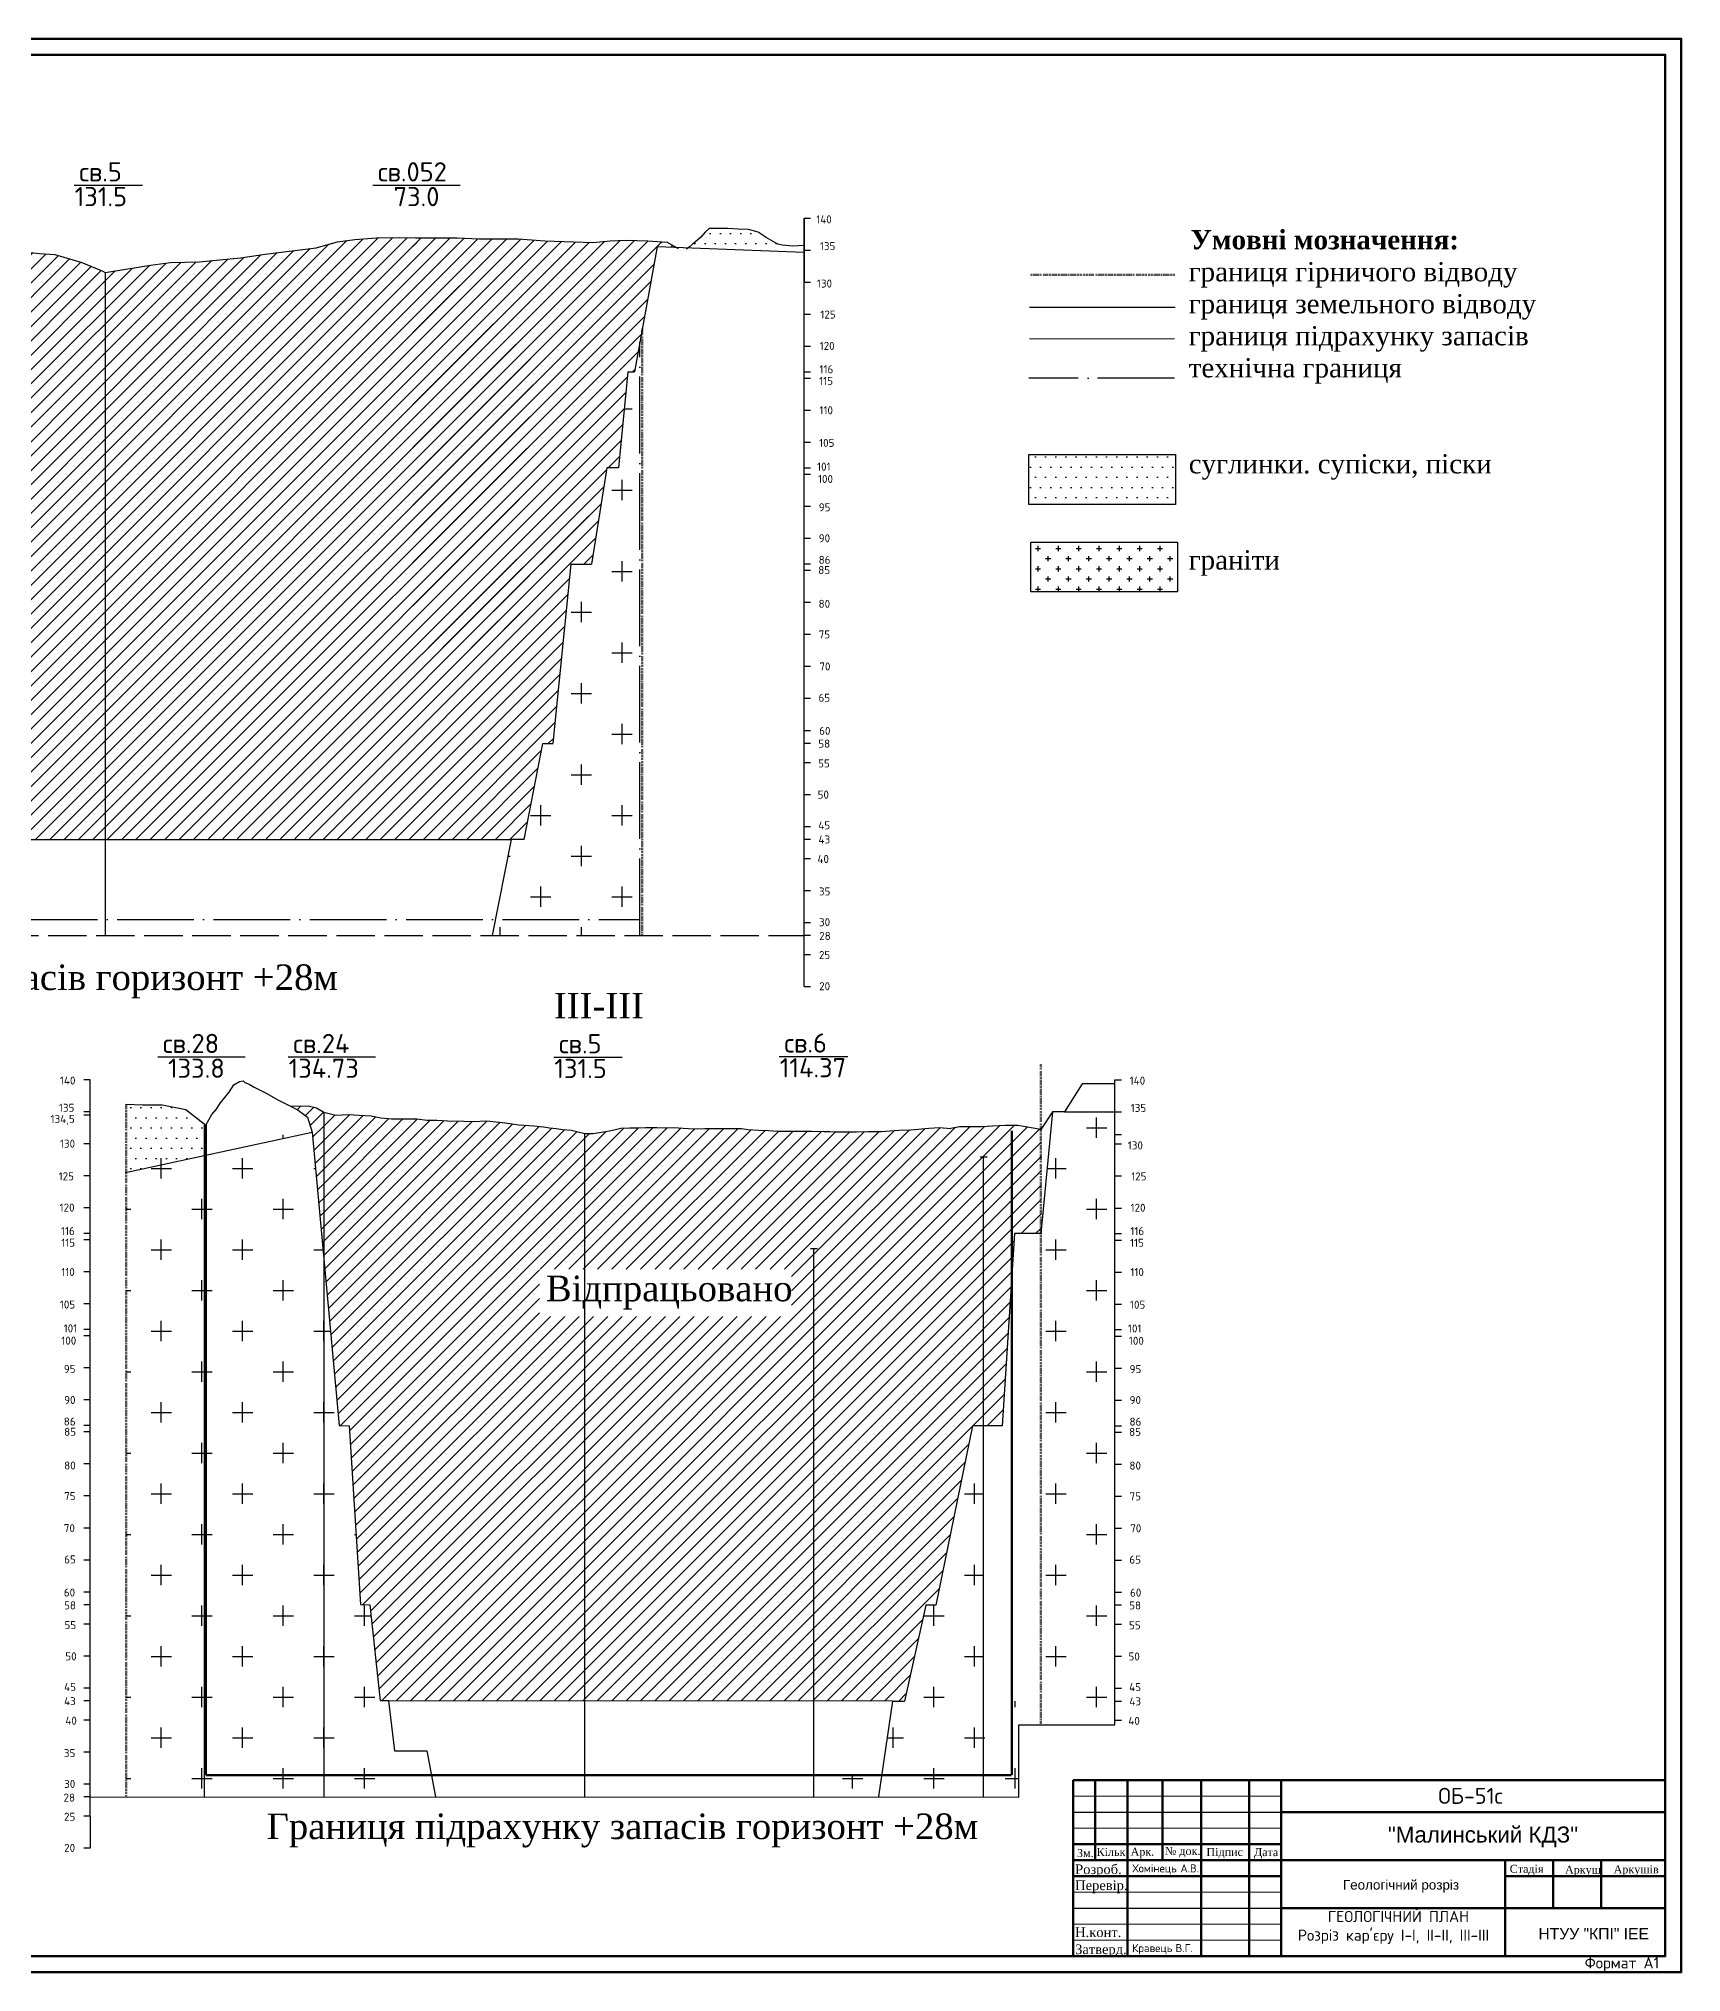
# Model space of a CAD drawing. Header units: millimetres. Extents: x 1400 to 7029, y -1119 to 1612.
# Drawn here: x 4400 to 4913, y 1008 to 1612 of the extents above; entities that cross this region are included whole.
import ezdxf

# ---------------------------------------------------------------- set-up
doc = ezdxf.new("R2010")
doc.units = ezdxf.units.MM
for name, pattern in [('ACAD_ISO02W100', [15, 12, -3]), ('ACAD_ISO04W100', [30, 24, -3, 0, -3]), ('DOT', [0.25, 0, -0.25])]:
    doc.linetypes.add(name, pattern=pattern)
doc.layers.add('Выноски', color=112, linetype='Continuous', lineweight=20)
doc.layers.add('Рамки', color=202, linetype='Continuous', lineweight=50)
doc.styles.get("Standard").update_dxf_attribs({"font": 'isocpeur.ttf'})
doc.styles.add('times', font='times.ttf')
pattern_1 = [(0, (3977.473, 954.422), (12.7, 12.7), [6.35, -19.05]), (90, (3980.648, 951.247), (-12.7, 12.7), [6.35, -19.05])]
pattern_2 = [(0, (3977.473, 954.422), (1.5875, 3.175), [0, -3.175])]
pattern_3 = [(45, (3977.473, 954.422), (-2.245064, 2.245064), [])]

msp = doc.modelspace()

# ---------------------------------------------------------------- hatches: boundary and pattern name
h = msp.add_hatch()
h.set_pattern_fill('DOTS', color=256, scale=2, style=0)
h.set_pattern_definition(pattern_2)
h.paths.add_polyline_path([(4638.6162, 1547.5114), (4635.0377, 1547.3738), (4631.8584, 1547.6387), (4630.4013, 1547.9036), (4626.8246, 1550.0224), (4624.3077, 1551.744), (4621.261, 1552.5386), (4618.0817, 1552.671), (4614.77, 1552.8034), (4610.9284, 1552.8034), (4608.9414, 1552.8034), (4607.7492, 1551.744), (4606.4245, 1550.1548), (4605.4972, 1549.3603), (4604.7024, 1548.6981), (4603.7751, 1547.9036), (4602.4308, 1546.7516), (4638.6162, 1545.3313)])
h = msp.add_hatch()
h.set_pattern_fill('DOTS', color=256, scale=2, style=0)
h.set_pattern_definition(pattern_2)
h.paths.add_polyline_path([(4638.6162, 1545.3313), (4638.6162, 1547.5114), (4635.0377, 1547.3738), (4631.8584, 1547.6387), (4630.4013, 1547.9036), (4626.8246, 1550.0224), (4624.3077, 1551.744), (4621.261, 1552.5386), (4618.0817, 1552.671), (4614.77, 1552.8034), (4610.9284, 1552.8034), (4608.9414, 1552.8034), (4607.7492, 1551.744), (4606.4245, 1550.1548), (4605.4972, 1549.3603), (4604.7024, 1548.6981), (4603.7751, 1547.9036), (4602.4308, 1546.7516)])
h = msp.add_hatch()
h.set_pattern_fill('ANSI31', style=0)
h.set_pattern_definition(pattern_3)
h.paths.add_polyline_path([(4592.7184, 1547.1328), (4598.7791, 1546.8949), (4595.8544, 1548.5657), (4589.7608, 1548.963), (4583.005, 1549.2278), (4578.1036, 1548.963), (4572.6724, 1548.4333), (4557.6624, 1548.963), (4549.4493, 1549.6251), (4542.0311, 1549.6251), (4537.1298, 1549.6251), (4530.2414, 1549.89), (4523.618, 1549.89), (4517.2595, 1549.89), (4516.4283, 1549.9113), (4516.4283, 1421.8148), (4548.2014, 1421.8466), (4553.5409, 1447.9882), (4572.27, 1448.0393), (4576.9666, 1478.0551), (4580.6568, 1478.0551), (4583.5231, 1508.0709), (4585.6815, 1508.0712)])
h.paths.add_polyline_path([(4167.2232, 1477.9895), (4179.4526, 1448.0091), (4184.1464, 1448.0091), (4195.3741, 1411.8211), (4204.0792, 1392.0353), (4206.2356, 1392.0162), (4217.2712, 1362.0512), (4289.213, 1361.9926), (4289.213, 1550.9494), (4287.9162, 1550.9494), (4284.472, 1550.9494), (4280.8954, 1551.0818), (4274.8018, 1551.0818), (4270.1654, 1551.0818), (4264.4693, 1550.6846), (4260.2303, 1550.6846), (4256.9726, 1550.9494), (4251.9388, 1551.6116), (4246.7725, 1551.6116), (4238.8244, 1550.9494), (4233.6582, 1550.2873), (4223.1932, 1549.0954), (4217.6295, 1548.3008), (4206.2372, 1546.5793), (4196.1696, 1545.6523), (4185.5881, 1543.7983), (4179.6271, 1543.401), (4174.4608, 1542.8713), (4167.9698, 1542.6064), (4164.5257, 1541.8119), (4155.3854, 1541.547), (4147.9671, 1541.547), (4141.6087, 1541.547), (4136.4424, 1541.0173), (4131.1437, 1540.8849), (4126.0522, 1539.6794), (4129.0763, 1508.1602), (4142.4217, 1508.0256), (4149.1445, 1478.0301)])
h = msp.add_hatch()
h.set_pattern_fill('ANSI31', style=0)
h.set_pattern_definition(pattern_3)
h.paths.add_polyline_path([(4399.8333, 1544.9901), (4392.4151, 1545.9171), (4386.1891, 1546.182), (4379.3007, 1546.3144), (4370.1604, 1546.8441), (4363.0071, 1546.8441), (4358.5032, 1546.8441), (4352.5421, 1546.9766), (4343.4204, 1548.1684), (4338.784, 1549.6251), (4332.6905, 1549.89), (4324.7424, 1550.1548), (4318.9138, 1550.5521), (4313.2176, 1550.6846), (4308.0514, 1550.6846), (4302.7526, 1550.9494), (4297.9838, 1550.9494), (4294.4071, 1550.9494), (4291.0954, 1550.9494), (4289.213, 1550.9494), (4289.213, 1361.9926), (4377.222, 1362.0096), (4394.813, 1362.013), (4420.2777, 1362.018), (4420.2777, 1539.1061), (4419.5711, 1539.5555), (4412.9905, 1542.1763), (4404.6022, 1544.7253)])
h.paths.add_polyline_path([(4316.9914, 1489.2534), (4396.2964, 1489.2534), (4396.2964, 1506.3349), (4316.9914, 1506.3349)], flags=16)
h.paths.add_polyline_path([(4551.1582, 1362.0426), (4557.0119, 1391.9678), (4560.2457, 1391.9678), (4565.8558, 1447.9882), (4576.9666, 1478.0551), (4580.6568, 1478.0551), (4583.5231, 1508.0709), (4585.6815, 1508.0712), (4592.7184, 1547.1328), (4598.7791, 1546.8949), (4595.8544, 1548.5657), (4589.7608, 1548.963), (4583.005, 1549.2278), (4578.1036, 1548.963), (4572.6724, 1548.4333), (4557.6624, 1548.963), (4549.4493, 1549.6251), (4542.0311, 1549.6251), (4537.1298, 1549.6251), (4530.2414, 1549.89), (4523.618, 1549.89), (4517.2595, 1549.89), (4512.0933, 1550.0224), (4505.0725, 1549.89), (4498.3166, 1549.3603), (4492.8854, 1548.6981), (4486.1959, 1546.8441), (4470.2997, 1544.8577), (4462.6166, 1543.6658), (4449.6347, 1542.474), (4440.7248, 1542.1764), (4434.5284, 1541.3839), (4420.2777, 1539.1061), (4420.2777, 1362.018), (4468.0455, 1362.2369), (4511.8037, 1362.0357)])
h = msp.add_hatch()
h.set_pattern_fill('CROSS', color=256, scale=2, style=0)
h.set_pattern_definition([(0, (2483.108, 899.616), (12.7, 12.7), [6.35, -19.05]), (90, (2486.283, 896.44), (-12.7, 12.7), [6.35, -19.05])])
h.paths.add_polyline_path([(4587.3644, 1517.4132), (4585.6815, 1508.0712), (4583.5231, 1508.0709), (4580.6568, 1478.0551), (4576.9666, 1478.0551), (4572.27, 1448.0393), (4565.8592, 1448.0218), (4560.2457, 1392.0406), (4557.0262, 1392.0408), (4555.8616, 1386.0874), (4587.3644, 1386.0923)])
h.paths.add_polyline_path([(4587.3644, 1386.0923), (4555.8616, 1386.0874), (4551.1582, 1362.0426), (4547.2092, 1362.0427), (4541.2874, 1332.0199), (4587.3644, 1332.0199)])
h = msp.add_hatch()
h.set_pattern_fill('DOTS', scale=2, style=0)
h.set_pattern_definition(pattern_2)
h.paths.add_polyline_path([(4708.8611, 1466.6551), (4754.6217, 1466.6551), (4754.6217, 1482.2217), (4708.8611, 1482.2217)])
h = msp.add_hatch()
h.set_pattern_fill('CROSS', scale=0.5, style=0)
h.set_pattern_definition([(0, (3977.473, 954.422), (3.175, 3.175), [1.5875, -4.7625]), (90, (3978.2666, 953.6282), (-3.175, 3.175), [1.5875, -4.7625])])
h.paths.add_polyline_path([(4709.4967, 1454.9007), (4709.4967, 1439.3341), (4755.2573, 1439.3341), (4755.2573, 1454.9007)])
h = msp.add_hatch()
h.set_pattern_fill('DOTS', scale=2, style=0)
h.set_pattern_definition(pattern_2)
h.paths.add_polyline_path([(4484.9632, 1270.598), (4483.5037, 1275.2869), (4480.6002, 1277.398), (4478.2245, 1278.7174), (4474.2651, 1280.6965), (4470.8336, 1282.6756), (4463.9706, 1286.1061), (4462.9336, 1286.5207), (4462.2549, 1286.3699), (4460.5391, 1285.3144), (4459.0873, 1283.0714), (4456.3157, 1279.7729), (4451.7881, 1272.5309), (4451.7881, 1263.4046)], flags=17)
h.paths.add_polyline_path([(4445.4933, 1277.6619), (4438.1024, 1279.1132), (4426.8764, 1279.1132), (4426.8764, 1258.0029), (4484.9632, 1270.598), (4483.5037, 1275.2869), (4480.6002, 1277.398), (4478.2245, 1278.7174), (4474.2651, 1280.6965), (4470.8336, 1282.6756), (4463.9706, 1286.1061), (4462.9336, 1286.5207), (4462.2549, 1286.3699), (4460.5391, 1285.3144), (4459.0873, 1283.0714), (4456.3157, 1279.7729), (4451.9014, 1272.7121)])
h = msp.add_hatch()
h.set_pattern_fill('ANSI31', style=0)
h.set_pattern_definition(pattern_3)
h.paths.add_polyline_path([(4488.5671, 1276.7757), (4486.3248, 1278.2016), (4483.6896, 1278.8493), (4478.2245, 1278.7174), (4480.6002, 1277.398), (4483.5037, 1275.2869), (4484.9632, 1270.598), (4488.5671, 1231.4551)])
h = msp.add_hatch()
h.set_pattern_fill('ANSI31', style=0)
h.set_pattern_definition(pattern_3)
h.paths.add_polyline_path([(4555.9701, 1227.7647), (4634.6694, 1227.7647), (4634.6694, 1213.0365), (4555.9701, 1213.0365)])
h.paths.add_polyline_path([(4670.1023, 1093.109), (4670.0729, 1093.109), (4676.6037, 1122.8698), (4679.7267, 1122.8667), (4691.2263, 1178.8521), (4695.7872, 1178.8572), (4700.4652, 1178.8625), (4704.3743, 1238.8915), (4712.5242, 1238.891), (4712.5242, 1271.4606), (4705.3967, 1272.6338), (4701.4839, 1272.6338), (4697.5712, 1272.4475), (4694.0311, 1272.2613), (4691.609, 1272.2613), (4689.7457, 1272.2613), (4687.1373, 1272.2613), (4684.4445, 1271.7245), (4680.881, 1271.9884), (4677.5815, 1271.8565), (4671.996, 1271.3287), (4668.1686, 1271.1968), (4662.7574, 1270.8009), (4658.666, 1270.8009), (4654.9705, 1270.669), (4651.671, 1270.669), (4648.3715, 1270.669), (4646.6557, 1270.8009), (4644.808, 1270.8009), (4640.9806, 1270.9329), (4639.2648, 1270.9329), (4637.1531, 1270.9329), (4635.4374, 1270.9329), (4632.7978, 1270.9329), (4630.4221, 1270.9329), (4627.5186, 1271.0648), (4624.483, 1271.1968), (4621.0515, 1271.4606), (4619.0718, 1271.7245), (4615.6403, 1271.7245), (4612.8687, 1271.7245), (4611.021, 1271.7245), (4607.6694, 1271.6974), (4604.1702, 1271.6028), (4600.8128, 1271.8392), (4597.9283, 1272.0755), (4595.3362, 1271.9479), (4592.6655, 1272.0314), (4591.0798, 1272.0731), (4589.0767, 1272.0731), (4586.8234, 1271.9479), (4584.0692, 1271.9479), (4581.4258, 1271.8218), (4579.6798, 1271.4602), (4577.857, 1271.0228), (4572.7532, 1270.1481), (4570.1648, 1270.1643), (4570.1529, 1093.0932), (4621.6327, 1093.1013), (4670.011, 1092.8268)])
h.paths.add_polyline_path([(4493.4007, 1178.9564), (4496.5781, 1178.8803), (4500.1031, 1123.0473), (4502.9484, 1122.9437), (4506.1563, 1093.083), (4570.1529, 1093.0932), (4570.1648, 1270.1609), (4568.0504, 1270.6948), (4565.8995, 1271.1686), (4563.2382, 1271.4602), (4561.1967, 1271.6788), (4559.1187, 1271.8975), (4557.2348, 1272.2425), (4554.1886, 1272.5717), (4549.578, 1272.9009), (4545.2968, 1273.4771), (4539.5652, 1274.0773), (4535.2902, 1273.8915), (4532.3163, 1274.0154), (4527.3597, 1274.1393), (4523.952, 1274.3251), (4520.8542, 1274.3251), (4517.6634, 1274.6967), (4515.0289, 1274.729), (4509.7372, 1274.7675), (4506.4293, 1275.0037), (4503.3576, 1275.6336), (4499.6559, 1275.8698), (4496.348, 1276.106), (4492.3313, 1275.8698), (4488.5671, 1276.7757), (4488.5671, 1231.4551)])
h = msp.add_hatch()
h.set_pattern_fill('CROSS', scale=2, style=0)
h.set_pattern_definition(pattern_1)
h.paths.add_polyline_path([(4694.6903, 1178.8639), (4691.2289, 1178.8648), (4679.7267, 1122.8667), (4676.6037, 1122.8698), (4675.3082, 1116.966), (4694.6903, 1116.969)])
h.paths.add_polyline_path([(4694.6903, 1116.9682), (4675.3076, 1116.9633), (4670.0266, 1092.8977), (4694.6903, 1092.894)])
h.paths.add_polyline_path([(4735.7161, 1276.8878), (4719.9297, 1276.9179), (4716.2033, 1276.9179), (4712.5242, 1238.891), (4712.5242, 1092.8913), (4735.7161, 1092.8878)])
h.paths.add_polyline_path([(4712.5242, 1085.4934), (4735.7161, 1085.4934), (4735.7161, 1092.8878), (4712.5242, 1092.8913)])
h.paths.add_polyline_path([(4705.6566, 1085.4934), (4712.5242, 1085.4934), (4712.5242, 1092.8913), (4694.6903, 1092.894), (4694.6903, 1062.8934), (4705.6566, 1062.8919)])
h.paths.add_polyline_path([(4666.27, 1092.8983), (4662.8365, 1069.7294), (4641.6646, 1069.726), (4641.6646, 1062.9008), (4694.6903, 1062.8934), (4694.6903, 1092.894)])
h = msp.add_hatch()
h.set_pattern_fill('CROSS', scale=2, style=0)
h.set_pattern_definition(pattern_1)
h.paths.add_polyline_path([(4426.8764, 1062.9305), (4451.2489, 1062.9271), (4451.2489, 1267.3737), (4426.8764, 1265.0428)])
h.paths.add_polyline_path([(4451.7881, 1116.9305), (4488.5671, 1116.9364), (4488.5671, 1231.4551), (4484.9632, 1270.598), (4451.7881, 1267.4253)])
h.paths.add_polyline_path([(4488.5671, 1062.9219), (4488.5671, 1116.9364), (4451.7881, 1116.9305), (4451.7881, 1267.4253), (4451.2489, 1267.3737), (4451.2489, 1062.9271)])
h.paths.add_polyline_path([(4503.5935, 1116.9387), (4488.5671, 1116.9364), (4488.5671, 1062.9219), (4523.5074, 1062.9171), (4520.762, 1077.3641), (4510.6686, 1077.3641), (4508.8265, 1092.9221), (4506.1736, 1092.9225)])
h.paths.add_polyline_path([(4488.5671, 1116.9364), (4503.5935, 1116.9387), (4502.9376, 1123.0444), (4500.1031, 1123.0473), (4496.5781, 1178.8803), (4493.4007, 1178.9564), (4488.5671, 1231.4551)])

# ---------------------------------------------------------------- linework, layer by layer
for p, q in [((4638.6162, 1546.0923), (4640.6162, 1546.0923)), ((4638.6162, 1536.0923), (4638.6162, 1539.0923)), ((4638.6162, 1536.0923), (4640.6162, 1536.0923)), ((4638.6162, 1526.0923), (4640.6162, 1526.0923)), ((4638.6162, 1516.0923), (4640.6162, 1516.0923)), ((4638.6162, 1508.0923), (4640.6162, 1508.0923)), ((4638.6162, 1506.0923), (4640.6162, 1506.0923)), ((4638.6162, 1496.0923), (4640.6162, 1496.0923)), ((4638.6162, 1486.0923), (4640.6162, 1486.0923)), ((4638.6162, 1478.0923), (4640.6162, 1478.0923)), ((4638.6162, 1476.0923), (4640.6162, 1476.0923)), ((4638.6162, 1466.0923), (4640.6162, 1466.0923)), ((4638.6162, 1456.0923), (4640.6162, 1456.0923)), ((4565.8558, 1447.9882), (4572.27, 1447.9882)), ((4638.6162, 1448.0923), (4640.6162, 1448.0923)), ((4638.6162, 1446.0923), (4640.6162, 1446.0923)), ((4638.6162, 1436.0923), (4640.6162, 1436.0923)), ((4638.6162, 1426.0923), (4640.6162, 1426.0923)), ((4638.6162, 1416.0923), (4640.6162, 1416.0923)), ((4638.6162, 1406.0923), (4640.6162, 1406.0923)), ((4638.6162, 1396.0923), (4640.6162, 1396.0923)), ((4557.0119, 1391.9678), (4560.2457, 1391.9678)), ((4638.6162, 1392.0923), (4640.6162, 1392.0923)), ((4638.6162, 1386.0923), (4640.6162, 1386.0923)), ((4638.6162, 1376.0923), (4640.6162, 1376.0923)), ((4638.6162, 1366.0923), (4640.6162, 1366.0923)), ((4222.3234, 1361.9796), (4547.2092, 1362.0426)), ((4551.1582, 1362.0426), (4547.2092, 1362.0426)), ((4638.6162, 1362.0923), (4640.6162, 1362.0923)), ((4638.6162, 1356.0923), (4640.6162, 1356.0923)), ((4638.6162, 1346.0923), (4640.6162, 1346.0923)), ((4638.6162, 1336.0923), (4640.6162, 1336.0923)), ((4638.6162, 1332.0923), (4640.6162, 1332.0923)), ((4638.6162, 1326.0923), (4640.6162, 1326.0923)), ((4638.6162, 1316.0923), (4640.6162, 1316.0923)), ((4415.6416, 1286.932), (4413.6416, 1286.932)), ((4415.6416, 1056.932), (4415.6416, 1286.932)), ((4735.7161, 1085.4934), (4735.7161, 1286.8878)), ((4735.7161, 1286.8878), (4737.7161, 1286.8878)), ((4415.6416, 1276.932), (4413.6416, 1276.932)), ((4415.6416, 1275.932), (4413.6416, 1275.932)), ((4735.7161, 1276.8878), (4737.7161, 1276.8878)), ((4735.7161, 1266.8878), (4735.7161, 1269.8878)), ((4735.7161, 1269.8878), (4737.7161, 1269.8878)), ((4415.6416, 1266.932), (4413.6416, 1266.932)), ((4735.7161, 1266.8878), (4737.7161, 1266.8878)), ((4415.6416, 1256.932), (4413.6416, 1256.932)), ((4735.7161, 1256.8878), (4737.7161, 1256.8878)), ((4415.6416, 1246.932), (4413.6416, 1246.932)), ((4735.7161, 1246.8878), (4737.7161, 1246.8878)), ((4415.6416, 1238.932), (4413.6416, 1238.932)), ((4712.5242, 1238.891), (4704.3743, 1238.8915)), ((4735.7161, 1238.8878), (4737.7161, 1238.8878)), ((4415.6416, 1236.932), (4413.6416, 1236.932)), ((4641.6646, 1062.9582), (4641.6646, 1234.255)), ((4735.7161, 1236.8878), (4737.7161, 1236.8878)), ((4415.6416, 1226.932), (4413.6416, 1226.932)), ((4735.7161, 1226.8878), (4737.7161, 1226.8878)), ((4415.6416, 1216.932), (4413.6416, 1216.932)), ((4735.7161, 1216.8878), (4737.7161, 1216.8878)), ((4415.6416, 1208.932), (4413.6416, 1208.932)), ((4735.7161, 1208.8878), (4737.7161, 1208.8878)), ((4415.6416, 1206.932), (4413.6416, 1206.932)), ((4735.7161, 1206.8878), (4737.7161, 1206.8878)), ((4415.6416, 1196.932), (4413.6416, 1196.932)), ((4735.7161, 1196.8878), (4737.7161, 1196.8878)), ((4415.6416, 1186.932), (4413.6416, 1186.932)), ((4735.7161, 1186.8878), (4737.7161, 1186.8878)), ((4415.6416, 1178.932), (4413.6416, 1178.932)), ((4493.4007, 1178.9564), (4496.5781, 1178.8803)), ((4700.4652, 1178.8625), (4691.2263, 1178.8521)), ((4735.7161, 1178.8878), (4737.7161, 1178.8878)), ((4415.6416, 1176.932), (4413.6416, 1176.932)), ((4735.7161, 1176.8878), (4737.7161, 1176.8878)), ((4415.6416, 1166.932), (4413.6416, 1166.932)), ((4735.7161, 1166.8878), (4737.7161, 1166.8878)), ((4415.6416, 1156.932), (4413.6416, 1156.932)), ((4735.7161, 1156.8878), (4737.7161, 1156.8878)), ((4415.6416, 1146.932), (4413.6416, 1146.932)), ((4735.7161, 1146.8878), (4737.7161, 1146.8878)), ((4415.6416, 1136.932), (4413.6416, 1136.932)), ((4735.7161, 1136.8878), (4737.7161, 1136.8878)), ((4415.6416, 1126.932), (4413.6416, 1126.932)), ((4735.7161, 1126.8878), (4737.7161, 1126.8878)), ((4415.6416, 1122.932), (4413.6416, 1122.932)), ((4500.1031, 1123.0473), (4502.9484, 1122.9437)), ((4679.7267, 1122.8667), (4676.6037, 1122.8698)), ((4735.7161, 1122.8878), (4737.7161, 1122.8878)), ((4415.6416, 1116.932), (4413.6416, 1116.932)), ((4735.7161, 1116.8878), (4737.7161, 1116.8878)), ((4415.6416, 1106.932), (4413.6416, 1106.932)), ((4735.7161, 1106.8878), (4737.7161, 1106.8878)), ((4415.6416, 1096.932), (4413.6416, 1096.932)), ((4735.7161, 1096.8878), (4737.7161, 1096.8878)), ((4415.6416, 1092.932), (4413.6416, 1092.932)), ((4508.8277, 1092.9122), (4506.1736, 1092.9225)), ((4666.2594, 1092.8268), (4508.8277, 1092.9122)), ((4666.2594, 1092.8268), (4670.011, 1092.8268)), ((4735.7161, 1092.8878), (4737.7161, 1092.8878)), ((4415.6416, 1086.932), (4413.6416, 1086.932)), ((4705.6566, 1062.8919), (4705.6566, 1085.4934)), ((4705.6566, 1085.4934), (4735.7161, 1085.4934)), ((4735.7161, 1086.8878), (4737.7161, 1086.8878)), ((4415.6416, 1076.932), (4413.6416, 1076.932)), ((4415.6416, 1066.932), (4413.6416, 1066.932)), ((4415.6416, 1062.932), (4413.6416, 1062.932)), ((4722.6253, 1058.1429), (4787.6253, 1058.1429)), ((4415.6416, 1056.932), (4413.6416, 1056.932)), ((4415.6416, 1056.932), (4415.6416, 1046.932)), ((4415.6416, 1046.932), (4413.6416, 1046.932)), ((4722.6253, 1028.1429), (4787.6253, 1028.1429))]:
    msp.add_line(p, q)
at = {"color": 5}
for p, q in [((4415.6416, 1236.932), (4415.6416, 1238.932)), ((4735.7161, 1236.8878), (4735.7161, 1238.8878))]:
    msp.add_line(p, q, dxfattribs=at)
at = {"lineweight": 80}
for p, q in [((4722.6253, 1068.1429), (4907.6253, 1068.1429)), ((4750.5604, 1043.1379), (4750.5604, 1068.1429))]:
    msp.add_line(p, q, dxfattribs=at)
at = {"lineweight": 50}
for points in [[(4046.6253, 1612.1429), (4912.6253, 1612.1429), (4912.6253, 1008.1429), (4046.6253, 1008.1429)], [(4066.6253, 1607.1429), (4907.6253, 1607.1429), (4907.6253, 1013.1429), (4066.6253, 1013.1429)]]:
    msp.add_lwpolyline(points, close=True, dxfattribs=at)
at = {"color": 7}
for points in [[(4410.5983, 1566.3513), (4432.0031, 1566.3513)], [(4503.883, 1566.3528), (4531.2243, 1566.3528)], [(4754.5181, 1528.196), (4709.0646, 1528.196)], [(4436.7196, 1294.096), (4464.0609, 1294.096)], [(4477.4307, 1294.0651), (4504.7721, 1294.0651)], [(4560.4322, 1294.0039), (4581.837, 1294.0039)], [(4630.8462, 1294.2482), (4652.2511, 1294.2482)], [(4451.2489, 1272.7996), (4451.2489, 1062.9259)], [(4693.6604, 1262.8778), (4695.7886, 1262.8778)], [(4640.6745, 1234.2632), (4642.8026, 1234.2632)]]:
    msp.add_lwpolyline(points, dxfattribs=at)
for points in [[(4638.6162, 1547.5114), (4635.0377, 1547.3738), (4631.8584, 1547.6387), (4630.4013, 1547.9036), (4626.8246, 1550.0224), (4624.3077, 1551.744), (4621.261, 1552.5386), (4618.0817, 1552.671), (4614.77, 1552.8034), (4610.9284, 1552.8034), (4608.9414, 1552.8034), (4607.7492, 1551.744), (4606.4245, 1550.1548), (4605.4972, 1549.3603), (4604.7024, 1548.6981), (4603.7751, 1547.9036), (4602.8479, 1547.109), (4601.9257, 1546.4175)], [(4638.6162, 1316.0923), (4638.6162, 1556.0923), (4638.6162, 1536.0923)], [(4392.4151, 1545.9171), (4399.8333, 1544.9901), (4404.6022, 1544.7253), (4412.9905, 1542.1763), (4419.5711, 1539.5555), (4420.2777, 1539.1061), (4434.5284, 1541.3839), (4440.7248, 1542.1764), (4449.6347, 1542.474), (4462.6166, 1543.6658), (4470.2997, 1544.8577), (4486.1959, 1546.8441), (4492.8854, 1548.6981), (4498.3166, 1549.3603), (4505.0725, 1549.89), (4512.0933, 1550.0224), (4517.2595, 1549.89), (4523.618, 1549.89), (4530.2414, 1549.89), (4537.1298, 1549.6251), (4542.0311, 1549.6251), (4549.4493, 1549.6251), (4557.6624, 1548.963), (4572.6724, 1548.4333), (4578.1036, 1548.963), (4583.005, 1549.2278), (4589.7608, 1548.963), (4595.8544, 1548.5657), (4599.2511, 1546.6253)], [(4638.6137, 1545.3314), (4592.7184, 1547.1328), (4585.6815, 1508.0712)], [(4420.2777, 1539.1061), (4420.2777, 1332.0201)], [(4583.5231, 1508.0709), (4580.6568, 1478.0551)], [(4583.5231, 1508.0709), (4585.6815, 1508.0712)], [(4576.9666, 1478.0551), (4572.27, 1448.0393)], [(4580.6568, 1478.0551), (4576.9666, 1478.0551)], [(4560.2457, 1392.0406), (4565.8558, 1447.9882)], [(4551.1582, 1362.0426), (4557.0119, 1391.9678)], [(4541.2857, 1332.0112), (4547.2092, 1362.0426)], [(4426.8764, 1279.2942), (4432.0313, 1279.1132), (4438.1024, 1279.1132), (4445.4933, 1277.6619), (4451.7881, 1272.7996), (4453.6761, 1276.0786), (4454.9959, 1277.6619), (4456.3157, 1279.7729), (4459.0873, 1283.0714), (4460.5391, 1285.3144), (4462.2549, 1286.3699), (4463.4427, 1286.6338), (4463.9706, 1286.1061), (4465.2904, 1285.5783), (4466.8742, 1284.6547), (4470.8336, 1282.6756), (4474.2651, 1280.6965), (4478.2245, 1278.7174), (4480.6002, 1277.398), (4483.5037, 1275.2869), (4484.9632, 1270.598)], [(4735.5806, 1285.6723), (4725.5193, 1285.6723), (4719.9297, 1276.9179), (4716.2033, 1276.9179), (4712.5242, 1271.4606)], [(4478.2245, 1278.7174), (4483.6896, 1278.8493), (4486.3248, 1278.2016), (4488.5671, 1276.7757), (4492.3313, 1275.8698), (4496.348, 1276.106), (4499.6559, 1275.8698), (4503.3576, 1275.6336), (4506.4293, 1275.0037), (4509.7372, 1274.7675), (4509.7372, 1274.7675), (4509.7372, 1274.7675), (4509.7372, 1274.7675), (4509.7372, 1274.7675), (4515.0289, 1274.729), (4515.0289, 1274.729), (4515.0289, 1274.729), (4517.6634, 1274.6967), (4520.8542, 1274.3251), (4520.8542, 1274.3251), (4520.8542, 1274.3251), (4523.952, 1274.3251), (4527.3597, 1274.1393), (4527.3597, 1274.1393), (4527.3597, 1274.1393), (4532.3163, 1274.0154), (4535.2902, 1273.8915), (4539.5652, 1274.0773), (4539.5652, 1274.0773), (4539.5652, 1274.0773), (4539.5652, 1274.0773), (4539.5652, 1274.0773), (4545.2968, 1273.4771), (4545.2968, 1273.4771), (4549.578, 1272.9009), (4554.1886, 1272.5717), (4554.1886, 1272.5717), (4557.2348, 1272.2425), (4559.1187, 1271.8975), (4561.1967, 1271.6788), (4563.2382, 1271.4602), (4565.8995, 1271.1686), (4565.8995, 1271.1686), (4568.0504, 1270.6948), (4570.1509, 1270.1644), (4572.7532, 1270.1481), (4577.857, 1271.0228), (4579.6798, 1271.4602), (4581.4258, 1271.8218), (4584.0692, 1271.9479), (4586.8234, 1271.9479), (4589.0767, 1272.0731), (4591.0798, 1272.0731), (4592.6655, 1272.0314), (4595.3362, 1271.9479), (4597.9283, 1272.0755), (4597.9283, 1272.0755), (4600.8128, 1271.8392), (4604.1702, 1271.6028), (4607.6694, 1271.6974), (4611.021, 1271.7245), (4612.8687, 1271.7245), (4615.6403, 1271.7245), (4619.0718, 1271.7245), (4621.0515, 1271.4606), (4624.483, 1271.1968), (4627.5186, 1271.0648), (4630.4221, 1270.9329), (4632.7978, 1270.9329), (4635.4374, 1270.9329), (4637.1531, 1270.9329), (4639.2648, 1270.9329), (4640.9806, 1270.9329), (4644.808, 1270.8009), (4646.6557, 1270.8009), (4648.3715, 1270.669), (4651.671, 1270.669), (4654.9705, 1270.669), (4658.666, 1270.8009), (4662.7574, 1270.8009), (4668.1686, 1271.1968), (4671.996, 1271.3287), (4677.5815, 1271.8565), (4680.881, 1271.9884), (4684.4445, 1271.7245)], [(4488.5671, 1276.7757), (4488.5671, 1062.9438)], [(4716.2033, 1276.9179), (4712.5242, 1238.891)], [(4719.9297, 1276.9179), (4735.7161, 1276.8878)], [(4426.6508, 1257.954), (4484.9632, 1270.598), (4493.4007, 1178.9564), (4493.4007, 1178.9564)], [(4570.1509, 1062.9224), (4570.1648, 1270.1846)], [(4712.5242, 1271.4606), (4705.3967, 1272.6338), (4701.4839, 1272.6338), (4697.5712, 1272.4475), (4694.0311, 1272.2613), (4691.609, 1272.2613), (4689.7457, 1272.2613), (4687.1373, 1272.2613), (4684.4445, 1271.7245), (4684.4445, 1271.7245)], [(4694.6903, 1062.8937), (4694.6903, 1262.8856)], [(4704.3743, 1238.8915), (4700.4652, 1178.8625)], [(4496.5781, 1178.8803), (4500.1031, 1123.0473)], [(4691.2263, 1178.8521), (4679.7267, 1122.8667)], [(4502.9484, 1122.9437), (4506.1736, 1092.9225)], [(4676.6037, 1122.8698), (4670.011, 1092.8268)], [(4508.8277, 1092.9122), (4510.6686, 1077.3641), (4520.762, 1077.3641), (4523.4999, 1062.9564)], [(4666.2594, 1092.8268), (4661.8457, 1063.0434)], [(4415.6416, 1062.932), (4705.6566, 1062.8919)]]:
    msp.add_lwpolyline(points)
at = {"linetype": 'ACAD_ISO02W100'}
for points in [[(4638.6162, 1556.0923), (4640.6162, 1556.0923)], [(4087.5304, 1332.0199), (4638.6162, 1332.0199)]]:
    msp.add_lwpolyline(points, dxfattribs=at)
at = {"color": 1, "linetype": 'DOT', "lineweight": 100}
for points in [[(4754.336, 1538.4108), (4708.8825, 1538.4108)], [(4588.0986, 1332.0223), (4588.0986, 1521.4792)], [(4712.5242, 1085.4934), (4712.5242, 1291.8997)], [(4426.8764, 1062.9379), (4426.8764, 1279.2942)]]:
    msp.add_lwpolyline(points, dxfattribs=at)
at = {"color": 5, "linetype": 'ACAD_ISO04W100'}
for points in [[(4587.3644, 1332.0695), (4587.3644, 1517.4081)], [(4123.0184, 1336.9817), (4587.371, 1337.0541)]]:
    msp.add_lwpolyline(points, dxfattribs=at)
at = {"color": 5, "const_width": 0.25}
msp.add_lwpolyline([(4754.3939, 1518.3891), (4708.9404, 1518.3891)], dxfattribs=at)
at = {"color": 7, "linetype": 'ACAD_ISO04W100'}
msp.add_lwpolyline([(4754.3147, 1506.0482), (4708.8611, 1506.0482)], dxfattribs=at)
at = {"color": 7}
for points in [[(4708.8611, 1482.2217), (4754.6217, 1482.2217), (4754.6217, 1466.6551), (4708.8611, 1466.6551)], [(4709.4967, 1454.9007), (4755.2573, 1454.9007), (4755.2573, 1439.3341), (4709.4967, 1439.3341)]]:
    msp.add_lwpolyline(points, close=True, dxfattribs=at)
at = {"color": 5, "linetype": 'ACAD_ISO04W100', "const_width": 0.75}
for points in [[(4451.7881, 1069.6959), (4451.7881, 1273.0427)], [(4703.48, 1069.7358), (4703.48, 1271.0943)], [(4451.7881, 1069.6959), (4703.48, 1069.7358)]]:
    msp.add_lwpolyline(points, dxfattribs=at)
at = {"layer": 'Рамки', "color": 0, "lineweight": 80}
for p, q in [((4722.6253, 1013.1429), (4722.6253, 1068.1429)), ((4729.5039, 1043.1429), (4729.5039, 1068.1429)), ((4739.6832, 1013.1429), (4739.6832, 1068.1429)), ((4762.6253, 1013.1429), (4762.6253, 1068.1429)), ((4777.6253, 1013.1429), (4777.6253, 1068.1429)), ((4787.6253, 1013.1429), (4787.6253, 1068.1429)), ((4907.6253, 1068.1429), (4907.6253, 1013.1429)), ((4787.6253, 1058.1429), (4907.6253, 1058.1429)), ((4722.6253, 1048.1429), (4787.6253, 1048.1429)), ((4722.6253, 1043.1429), (4907.6253, 1043.1429)), ((4857.6253, 1013.1429), (4857.6253, 1043.1429)), ((4872.6253, 1028.1429), (4872.6253, 1043.1429)), ((4887.6253, 1028.1429), (4887.6253, 1043.1429)), ((4857.6253, 1038.1429), (4907.6253, 1038.1429)), ((4787.6253, 1028.1429), (4907.6253, 1028.1429)), ((4907.6253, 1013.1429), (4722.6253, 1013.1429))]:
    msp.add_line(p, q, dxfattribs=at)
at = {"layer": 'Рамки', "color": 0, "lineweight": 20}
for p, q in [((4722.6253, 1063.1429), (4787.6253, 1063.1429)), ((4722.6253, 1053.1429), (4787.6253, 1053.1429)), ((4722.6253, 1033.1429), (4787.6253, 1033.1429)), ((4722.6253, 1023.1429), (4787.6253, 1023.1429)), ((4722.6253, 1018.1429), (4787.6253, 1018.1429))]:
    msp.add_line(p, q, dxfattribs=at)
at = {"layer": 'Рамки', "color": 0}
msp.add_line((4722.6253, 1038.1429), (4787.6253, 1038.1429), dxfattribs=at)

# ---------------------------------------------------------------- texts
at = {"color": 7, "char_height": 6, "attachment_point": 1}
for s, insert, width in [('св.5', (4412.2127, 1573.5412), 33.26502), ('св.052', (4505.4973, 1573.5426), 33.26502), ('131.5', (4410.7895, 1565.8156), 33.26502), ('73.0', (4510.4212, 1565.811), 33.26502), ('\\pi24.554;{\\fTimes New Roman|b1|i0|c204|p18;Умовні мозначення:\\P\\pi0;\\fTimes New Roman|b0|i0|c204|p18;^Iграниця гірничого відводу\\P^Iграниця земельного відводу\\P^Iграниця підрахунку запасів\\fTimes New Roman|b0|i0|c0|p18;\\P^I\\fTimes New Roman|b0|i0|c204|p18;технічна границя\\P\\P\\P^Iсуглинки. супіски, піски\\P\\P\\P^Iграніти}', (4734.7682, 1552.3522), 130.424473), ('св.28', (4438.3339, 1301.2858), 33.26502), ('св.24', (4479.0451, 1301.2549), 33.26502), ('св.5', (4562.0465, 1301.1938), 33.26502), ('св.6', (4632.4606, 1301.438), 33.26502), ('133.8', (4439.9391, 1293.5603), 33.26502), ('134.73', (4477.6219, 1293.5294), 33.26502), ('131.5', (4560.6234, 1293.4682), 33.26502), ('114.37', (4631.0374, 1293.7125), 33.26502)]:
    msp.add_mtext(s, dxfattribs=dict(at, insert=insert, width=width))
at = {"char_height": 2.5}
for s, insert, attachment_point in [('\\pt5;140\\P', (4642.4119, 1556.9541), 1), ('\\pt5;135\\P', (4648.3883, 1548.6031), 3), ('\\pt5;130\\P', (4647.3563, 1536.9034), 3), ('\\pt5;125\\P', (4648.47, 1527.2178), 3), ('\\pt5;120\\P', (4648.1683, 1517.4281), 3), ('\\pt5;116\\P', (4647.7435, 1510.1196), 3), ('\\pt5;115\\P', (4647.6618, 1506.4774), 3), ('\\pt5;110\\P', (4647.6458, 1497.3181), 3), ('\\pt5;105\\P', (4648.0937, 1487.1327), 3), ('\\pt5;101\\P', (4646.9019, 1479.7084), 3), ('\\pt5;100\\P', (4647.6429, 1475.8698), 3), ('\\pt5;28\\P', (4646.9432, 1333.1221), 3), ('\\pt5;25\\P', (4646.7943, 1327.151), 3), ('\\pt5;20\\P', (4646.7535, 1317.4109), 3), ('\\pt5;140\\P', (4406.1965, 1287.9502), 1), ('\\pt5;140\\P', (4745.1612, 1287.9059), 3), ('\\pt5;134,5\\P', (4403.2539, 1275.938), 1), ('\\pt5;135\\P', (4405.8696, 1279.4428), 1), ('\\pt5;135\\P', (4745.4881, 1279.3986), 3), ('\\pt5;130\\P', (4406.1965, 1268.2289), 1), ('\\pt5;130\\P', (4744.4561, 1267.6989), 3), ('\\pt5;125\\P', (4405.7878, 1258.0575), 1), ('\\pt5;125\\P', (4745.5699, 1258.0132), 3), ('\\pt5;120\\P', (4406.0895, 1248.2678), 1), ('\\pt5;120\\P', (4745.2682, 1248.2236), 3), ('\\pt5;116\\P', (4406.5143, 1240.9593), 1), ('\\pt5;116\\P', (4744.8433, 1240.9151), 3), ('\\pt5;115\\P', (4406.596, 1237.3171), 1), ('\\pt5;115\\P', (4744.7617, 1237.2729), 3), ('\\pt5;110\\P', (4406.612, 1228.1578), 1), ('\\pt5;110\\P', (4744.7456, 1228.1136), 3), ('\\pt5;105\\P', (4406.1641, 1217.9724), 1), ('\\pt5;105\\P', (4745.1936, 1217.9282), 3), ('\\pt5;101\\P', (4407.3559, 1210.5481), 1), ('\\pt5;101\\P', (4744.0018, 1210.5039), 3), ('\\pt5;100\\P', (4406.6149, 1206.7095), 1), ('\\pt5;100\\P', (4744.7428, 1206.6653), 3), ('\\pt5;28\\P', (4407.3146, 1063.9618), 1), ('\\pt5;25\\P', (4407.4635, 1057.9907), 1), ('\\pt5;20\\P', (4407.5043, 1048.2506), 1)]:
    msp.add_mtext(s, dxfattribs=dict(at, insert=insert, attachment_point=attachment_point))
for s, insert, char_height, width, attachment_point in [('\\pt5;95\\P', (4646.8566, 1467.0149), 2.5, 4.191667, 3), ('\\pt5;90\\P', (4646.7502, 1457.3355), 2.5, 4.191667, 3), ('\\pt5;86\\P', (4646.8685, 1450.602), 2.5, 4.191667, 3), ('\\pt5;85\\P', (4646.7502, 1447.3957), 2.5, 4.191667, 3), ('\\pt5;80\\P', (4646.7502, 1436.8654), 2.5, 4.191667, 3), ('\\pt5;75\\P', (4646.7502, 1427.2923), 2.5, 4.191667, 3), ('\\pt5;70\\P', (4646.8566, 1417.2938), 2.5, 4.191667, 3), ('\\pt5;65\\P', (4646.7502, 1407.5081), 2.5, 4.191667, 3), ('\\pt5;60\\P', (4646.8566, 1397.1905), 2.5, 4.191667, 3), ('\\pt5;58\\P', (4646.7666, 1393.1814), 2.5, 4.191667, 3), ('\\pt5;55\\P', (4646.6438, 1387.0103), 2.5, 4.191667, 3), ('\\pt5;50\\P', (4646.3857, 1377.2507), 2.5, 4.191667, 3), ('\\pt5;45\\P', (4646.7551, 1367.6714), 2.5, 4.191667, 3), ('\\pt5;43\\P', (4646.7698, 1363.2489), 2.5, 4.191667, 3), ('\\pt5;40\\P', (4646.3857, 1357.1528), 2.5, 4.191667, 3), ('\\pt5;35\\P', (4646.8331, 1347.0146), 2.5, 4.191667, 3), ('\\pt5;30\\P', (4646.7551, 1337.41), 2.5, 4.191667, 3), ('{\\fTimes New Roman|b0|i0|c204|p18;Відпрацьовано}', (4557.9701, 1225.7647), 8, 109.457106, 1), ('\\pt5;95\\P', (4407.4012, 1197.8546), 2.5, 4.191667, 1), ('\\pt5;95\\P', (4743.9565, 1197.8103), 2.5, 4.191667, 3), ('\\pt5;90\\P', (4407.5076, 1188.1752), 2.5, 4.191667, 1), ('\\pt5;90\\P', (4743.8501, 1188.1309), 2.5, 4.191667, 3), ('\\pt5;86\\P', (4407.3893, 1181.4417), 2.5, 4.191667, 1), ('\\pt5;85\\P', (4407.5076, 1178.2354), 2.5, 4.191667, 1), ('\\pt5;85\\P', (4743.8501, 1178.1912), 2.5, 4.191667, 3), ('\\pt5;86\\P', (4743.9684, 1181.3974), 2.5, 4.191667, 3), ('\\pt5;80\\P', (4407.5076, 1167.7051), 2.5, 4.191667, 1), ('\\pt5;80\\P', (4743.8501, 1167.6608), 2.5, 4.191667, 3), ('\\pt5;75\\P', (4407.5076, 1158.1321), 2.5, 4.191667, 1), ('\\pt5;75\\P', (4743.8501, 1158.0878), 2.5, 4.191667, 3), ('\\pt5;70\\P', (4407.4012, 1148.1336), 2.5, 4.191667, 1), ('\\pt5;70\\P', (4743.9565, 1148.0893), 2.5, 4.191667, 3), ('\\pt5;65\\P', (4407.5076, 1138.3478), 2.5, 4.191667, 1), ('\\pt5;65\\P', (4743.8501, 1138.3036), 2.5, 4.191667, 3), ('\\pt5;60\\P', (4407.4012, 1128.0302), 2.5, 4.191667, 1), ('\\pt5;58\\P', (4407.4912, 1124.0211), 2.5, 4.191667, 1), ('\\pt5;58\\P', (4743.8665, 1123.9769), 2.5, 4.191667, 3), ('\\pt5;60\\P', (4743.9565, 1127.986), 2.5, 4.191667, 3), ('\\pt5;55\\P', (4407.614, 1117.85), 2.5, 4.191667, 1), ('\\pt5;55\\P', (4743.7437, 1117.8058), 2.5, 4.191667, 3), ('\\pt5;50\\P', (4407.8722, 1108.0904), 2.5, 4.191667, 1), ('\\pt5;50\\P', (4743.4855, 1108.0462), 2.5, 4.191667, 3), ('\\pt5;43\\P', (4407.488, 1094.0886), 2.5, 4.191667, 1), ('\\pt5;45\\P', (4407.5027, 1098.5111), 2.5, 4.191667, 1), ('\\pt5;45\\P', (4743.855, 1098.4669), 2.5, 4.191667, 3), ('\\pt5;43\\P', (4743.8697, 1094.0443), 2.5, 4.191667, 3), ('\\pt5;40\\P', (4407.8722, 1087.9925), 2.5, 4.191667, 1), ('\\pt5;40\\P', (4743.4855, 1087.9483), 2.5, 4.191667, 3), ('\\pt5;35\\P', (4407.4247, 1077.8543), 2.5, 4.191667, 1), ('\\pt5;30\\P', (4407.5027, 1068.2498), 2.5, 4.191667, 1), ('Формат А1', (4894.0805, 1010.638), 3.5, 27.089767, 5)]:
    msp.add_mtext(s, dxfattribs=dict(insert=insert, char_height=char_height, width=width, attachment_point=attachment_point))
at = {"linetype": 'ACAD_ISO02W100', "char_height": 8, "width": 253.582637, "attachment_point": 1}
for s, insert in [('\\pi18.382;{\\fTimes New Roman|b0|i0|c204|p18;Границя підрахунку запасів горизонт +28м}', (4252.3486, 1322.9627)), ('\\pi113.31;{\\fTimes New Roman|b0|i0|c204|p18;ІІІ-ІІІ}', (4447.1423, 1314.0889)), ('\\pi18.382;{\\fTimes New Roman|b0|i0|c204|p18;Границя підрахунку запасів горизонт +28м}', (4452.3347, 1057.7528))]:
    msp.add_mtext(s, dxfattribs=dict(at, insert=insert))
at = {"attachment_point": 1}
for s, width, insert, char_height in [('ОБ-51с', 39.529318, (4836.7237, 1065.7677), 5), ('\\pi26.963;{\\fArial Unicode MS|b0|i0|c204|p34;\\C0;"Малинський КДЗ"}', 112.72898, (4794.0012, 1053.6807), 5), ('\\pi5.3946;{\\f@Arial Unicode MS|b0|i0|c204|p34;НТУУ "КПІ" ІЕЕ}', 44.681396, (4862.5982, 1021.9414), 3.5)]:
    msp.add_mtext_dynamic_manual_height_columns(s, width=width, gutter_width=12.5, heights=[0], dxfattribs=dict(at, insert=insert, char_height=char_height))
at = {"char_height": 2.5, "attachment_point": 1, "style": 'times'}
for s, width, insert in [('Зм.', 3.773926, (4723.8594, 1046.6521)), ('Кільк.', 7.769854, (4729.982, 1047.007))]:
    msp.add_mtext_dynamic_manual_height_columns(s, width=width, gutter_width=12.5, heights=[0], dxfattribs=dict(at, insert=insert))
note = msp.add_mtext_dynamic_manual_height_columns('Хомінець ', width=2.5, gutter_width=12.5, heights=[3.0378, 0], dxfattribs=dict(insert=(4741.1837, 1041.8786), char_height=2.5, attachment_point=1))
for column, words in zip(note.columns.linked_columns, ['А.В.']):
    column.text = words
at = {"lineweight": 25, "insert": (4791.8572, 1036.9778), "char_height": 3, "attachment_point": 1}
msp.add_mtext_dynamic_manual_height_columns('\\pi15.068;{\\f@Arial Unicode MS|b0|i0|c204|p34;Геологічний розріз}', width=66.108759, gutter_width=0, heights=[11.4444], dxfattribs=at)
at = {"lineweight": 25}
note = msp.add_mtext_dynamic_manual_height_columns("\\pi13.91;ГЕОЛОГІЧНИЙ ПЛАН\\P\\pi4.5478;Розріз кар'єру І-І, ІІ-ІІ, ІІІ-ІІІ\\P\\pi34.385;", width=68.77059, gutter_width=12.5, heights=[13.3787, 0], dxfattribs=dict(at, insert=(4788.2883, 1027.3241), char_height=3.5, attachment_point=1))
for column, words in zip(note.columns.linked_columns, ['\\pi33.706;{\\f@Arial Unicode MS|b0|i0|c204|p34; }']):
    column.text = words
note = msp.add_mtext_dynamic_manual_height_columns('Кравець ', width=13.530039, gutter_width=0, heights=[2.6768, 0], dxfattribs=dict(insert=(4741.1071, 1016.9602), char_height=2.5, attachment_point=1))
for column, words in zip(note.columns.linked_columns, ['В.Г.']):
    column.text = words
at = {"layer": 'Выноски', "color": 0, "style": 'times'}
for s, height, p in [('Підпис', 2.5, (4764.2891, 1044.4734)), ('Дата', 2.5, (4779.1424, 1044.4359)), ('Розроб.', 3, (4723.2894, 1038.8369)), ('Стадія', 2.5, (4859.0154, 1039.2353)), ('Аркуш', 2.5, (4876.2863, 1038.9752)), ('Аркушів', 2.5, (4891.475, 1039.065)), ('Перевір.', 3, (4723.2894, 1033.8369)), ('Н.конт.', 3, (4723.2894, 1019.1699)), ('Затверд.', 3, (4723.2894, 1013.8369))]:
    msp.add_text(s, height=height, dxfattribs=at).set_placement(p)
at = {"layer": 'Выноски', "color": 0, "char_height": 2.5, "width": 25, "attachment_point": 8, "style": 'times'}
for s, insert in [('Арк.', (4744.3064, 1043.76)), ('№ док.', (4756.8621, 1044.0553))]:
    msp.add_mtext(s, dxfattribs=dict(at, insert=insert))

doc.saveas('drawing.dxf')
